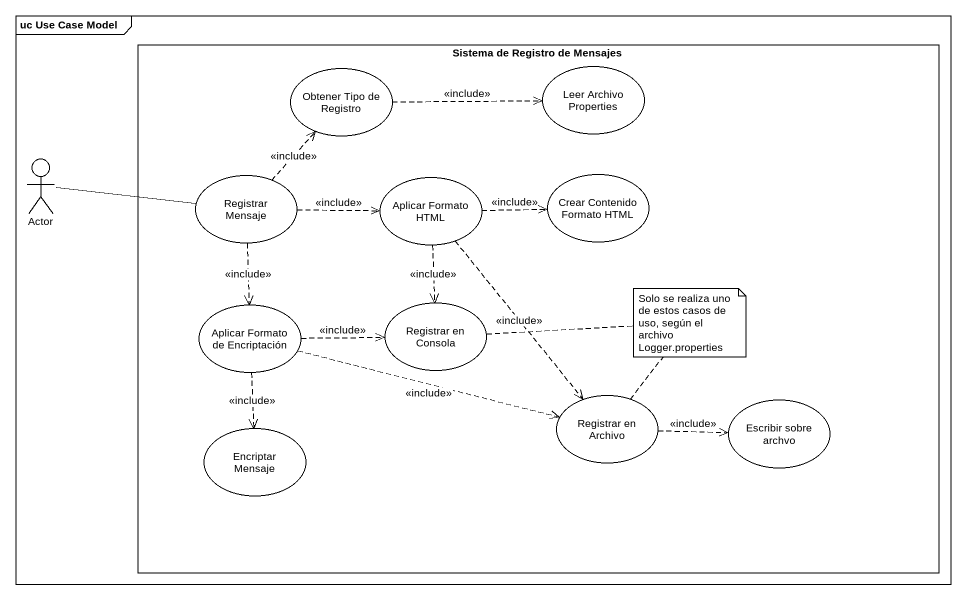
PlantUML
@startuml
mainframe uc Use Case Model
rectangle "Sistema de Registro de Mensajes" as Sistema_de_Registro_de {
  usecase "Obtener Tipo de Registro" as Obtener_Tipo_de_Registro
  usecase "Leer Archivo Properties" as Leer_Archivo_Properties
  usecase "Registrar Mensaje" as Registrar_Mensaje
  usecase "Aplicar Formato HTML" as Aplicar_Formato_HTML
  usecase "Crear Contenido Formato HTML" as Crear_Contenido_Formato_HTML
  usecase "Aplicar Formato de Encriptación" as Aplicar_Formato_de
  usecase "Registrar en Consola" as Registrar_en_Consola
  usecase "Registrar en Archivo" as Registrar_en_Archivo
  usecase "Escribir sobre archvo" as Escribir_sobre_archvo
  usecase "Encriptar Mensaje" as Encriptar_Mensaje
}
actor "Actor" as Actor_
Obtener_Tipo_de_Registro .right.> Leer_Archivo_Properties : <<include>>
Actor_ -right- Registrar_Mensaje
Registrar_Mensaje .up.> Obtener_Tipo_de_Registro : <<include>>
Registrar_Mensaje .right.> Aplicar_Formato_HTML : <<include>>
Registrar_Mensaje ..> Aplicar_Formato_de : <<include>>
Aplicar_Formato_HTML .right.> Crear_Contenido_Formato_HTML : <<include>>
Aplicar_Formato_HTML ..> Registrar_en_Consola : <<include>>
Aplicar_Formato_HTML ..> Registrar_en_Archivo : <<include>>
Aplicar_Formato_de .right.> Registrar_en_Consola : <<include>>
Aplicar_Formato_de .right.> Registrar_en_Archivo : <<include>>
Aplicar_Formato_de ..> Encriptar_Mensaje : <<include>>
Registrar_en_Archivo .right.> Escribir_sobre_archvo : <<include>>
note as N1
  Solo se realiza uno de estos casos de uso, según el archivo Logger.properties
end note
N1 .. Registrar_en_Archivo
N1 .. Registrar_en_Consola
@enduml
